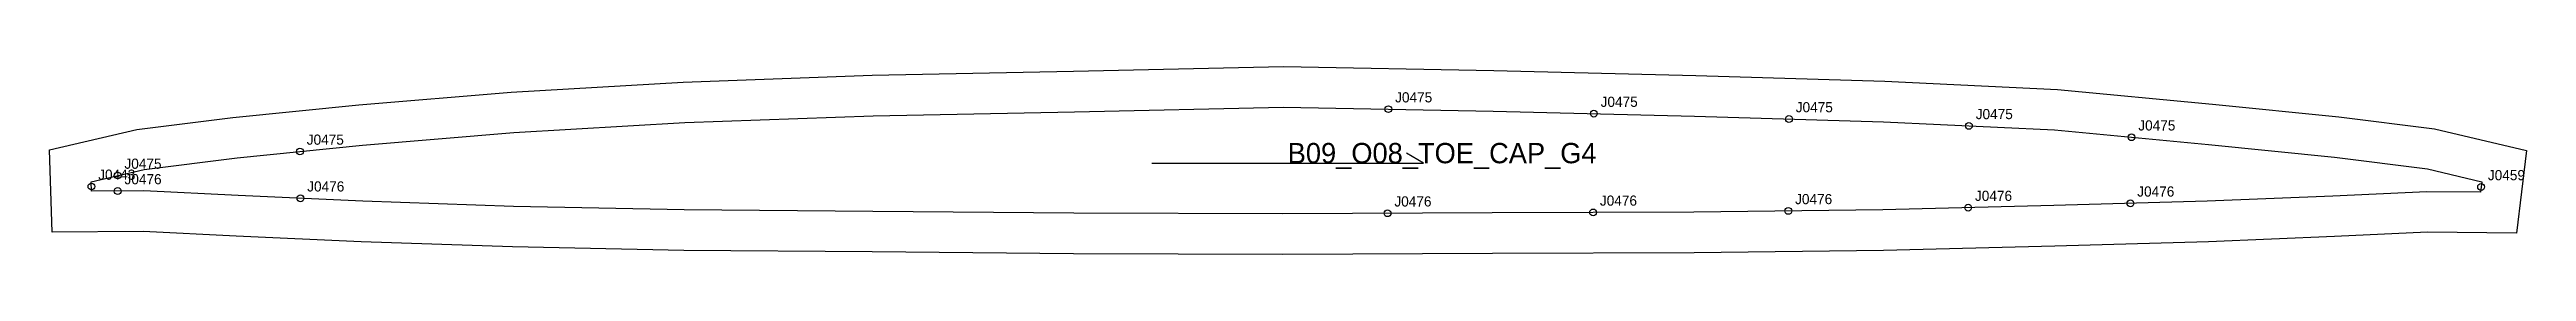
# Model space of a CAD drawing. Header units: millimetres. Extents: x -12 to 717, y -21 to 34.
import ezdxf

# ---------------------------------------------------------------- set-up
doc = ezdxf.new("R2010")
doc.units = ezdxf.units.MM
for name, color, linetype in [('CUT', 1, 'Continuous'), ('GRAIN', 3, 'Continuous'), ('LABEL', 7, 'Continuous'), ('NOTCH', 2, 'Continuous'), ('SEW', 5, 'Continuous')]:
    doc.layers.add(name, color=color, linetype=linetype)

msp = doc.modelspace()

# ---------------------------------------------------------------- linework, layer by layer
at = {"layer": 'CUT'}
msp.add_lwpolyline([(-12.3, 9.44), (13.42, 15.48), (41.67, 19.02), (78.83, 22.73), (123.66, 26.5), (174.31, 29.44), (230.02, 31.51), (289.37, 32.66), (351.21, 34.03), (413.18, 32.85), (472.61, 31.37), (528.36, 29.67), (579.14, 27.27), (624.84, 22.93), (662.07, 19.14), (690.27, 15.65), (717.32, 9.19), (714.43, -15.19), (688.16, -14.95), (660.82, -16.22), (623.7, -17.73), (578.38, -19.03), (527.91, -20.29), (472.18, -20.97), (412.75, -21.17), (351.01, -21.48), (289.33, -21.3), (230.07, -20.76), (174.51, -20.32), (124.07, -19.28), (79.47, -17.72), (42.7, -16.04), (15.24, -14.69), (-11.55, -14.9), (-12.3, 9.44)], close=True, dxfattribs=at)
at = {"layer": 'GRAIN'}
for p, q in [((392.43, 5.46), (387.43, 8.46)), ((312.43, 5.46), (392.43, 5.46))]:
    msp.add_line(p, q, dxfattribs=at)
at = {"layer": 'NOTCH'}
for centre in [(382.07, 21.44), (442.6, 20.12), (500.08, 18.53), (553.09, 16.49), (61.47, 8.94), (600.98, 13.14), (7.77, 1.83), (0.04, -1.41), (7.79, -2.75), (61.61, -4.89), (552.87, -7.66), (600.67, -6.38), (703.96, -1.55), (381.85, -9.32), (442.39, -9.07), (499.89, -8.63)]:
    msp.add_circle(centre, 1, dxfattribs=at)
at = {"layer": 'SEW'}
msp.add_lwpolyline([(0, 0), (15.54, 3.65), (43.02, 7.1), (79.93, 10.78), (124.51, 14.53), (174.88, 17.46), (230.36, 19.52), (289.62, 20.66), (351.23, 22.02), (412.92, 20.85), (472.28, 19.38), (527.89, 17.68), (578.29, 15.29), (623.66, 10.99), (660.73, 7.22), (688.14, 3.82), (704.15, 0), (703.78, -3.09), (687.94, -2.94), (660.3, -4.23), (623.28, -5.73), (578.06, -7.03), (527.69, -8.29), (472.08, -8.97), (412.7, -9.17), (351, -9.48), (289.4, -9.3), (230.18, -8.76), (174.68, -8.32), (124.41, -7.28), (79.95, -5.73), (43.27, -4.05), (15.49, -2.69), (0.09, -2.81)], close=True, dxfattribs=at)

# ---------------------------------------------------------------- texts
at = {"layer": 'LABEL'}
for s, height, p in [('J0475', 3, (384.07, 23.44)), ('J0475', 3, (444.6, 22.12)), ('J0475', 3, (502.08, 20.53)), ('J0475', 3, (555.09, 18.49)), ('J0475', 3, (602.98, 15.14)), ('J0475', 3, (63.47, 10.94)), ('B09_O08_TOE_CAP_G4', 6, (352.43, 5.46)), ('J0443', 3, (2.04, 0.59)), ('J0475', 3, (9.77, 3.83)), ('J0476', 3, (9.79, -0.75)), ('J0476', 3, (63.61, -2.89)), ('J0459', 3, (705.96, 0.45)), ('J0476', 3, (383.85, -7.32)), ('J0476', 3, (444.39, -7.07)), ('J0476', 3, (501.89, -6.63)), ('J0476', 3, (554.87, -5.66)), ('J0476', 3, (602.67, -4.38))]:
    msp.add_text(s, height=height, dxfattribs=at).set_placement(p)

doc.saveas('drawing.dxf')
